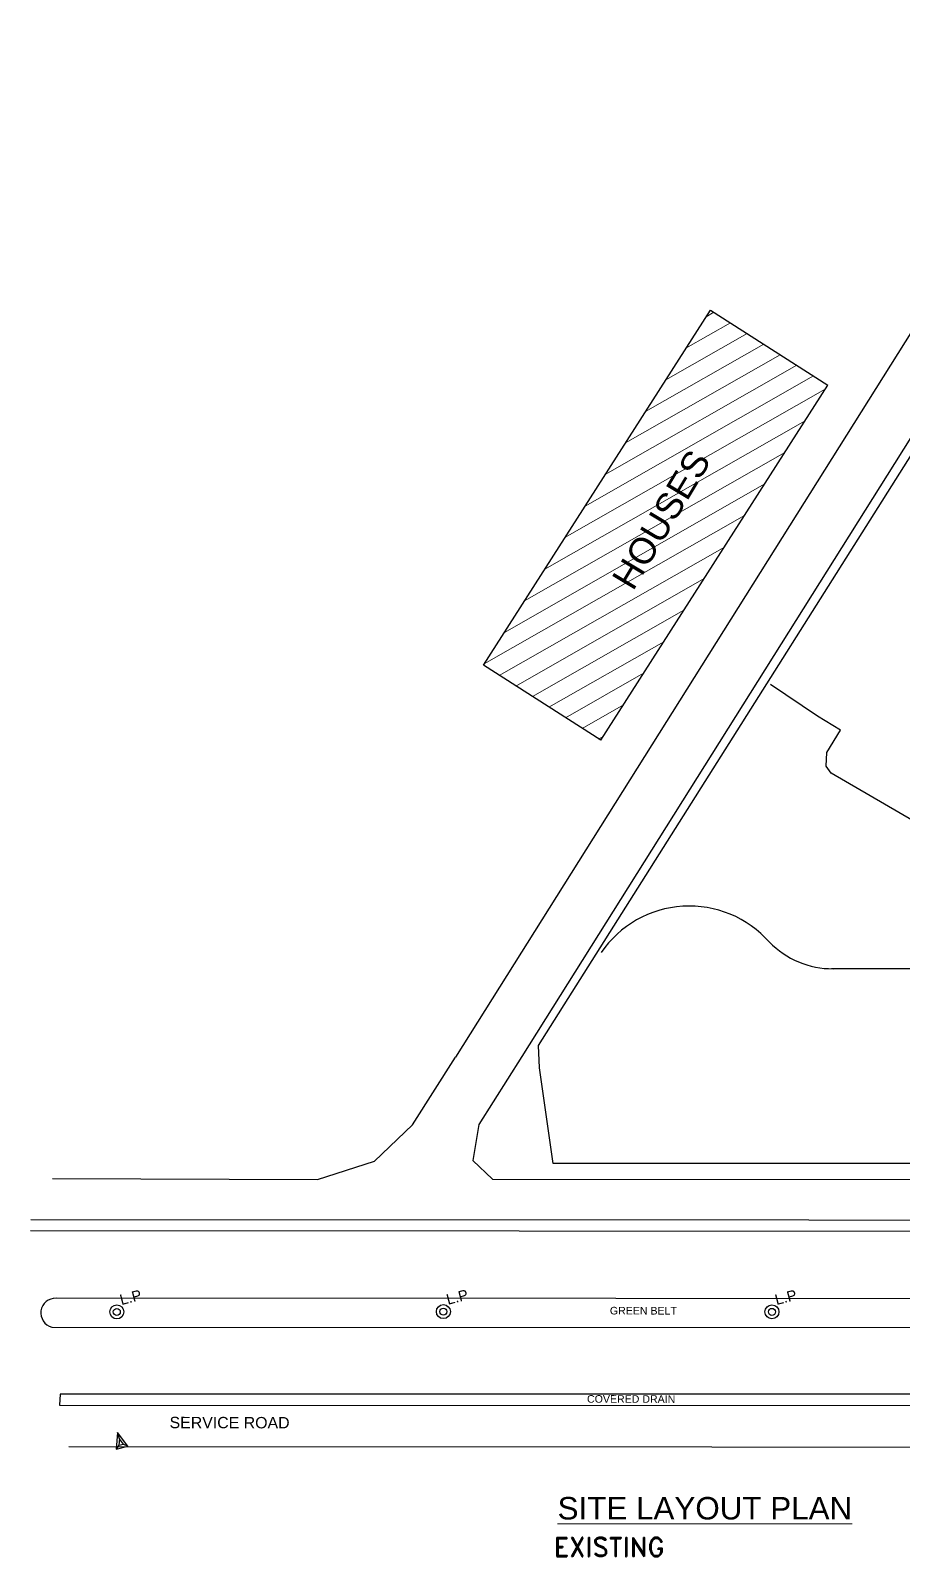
# Model space of a CAD drawing. Header units: inches. Extents: x -110725 to 51121, y 8404 to 44825.
# Drawn here: x -110725 to -106998, y 18625 to 25147 of the extents above; entities that cross this region are included whole.
import ezdxf
from ezdxf.enums import TextEntityAlignment as Align

# ---------------------------------------------------------------- set-up
doc = ezdxf.new("R2010")
doc.units = ezdxf.units.IN
doc.header["$LTSCALE"] = 0.1
doc.header["$MEASUREMENT"] = 0
doc.linetypes.add('HIDDEN', pattern=[0.375, 0.25, -0.125])
doc.layers.get('0').update_dxf_attribs({"color": 1, "lineweight": 0})
for name, color, linetype in [('building', 6, 'Continuous'), ('GREEN BELT', 80, 'Continuous'), ('POLE', 7, 'Continuous'), ('road', 8, 'Continuous'), ('SEAL', 7, 'Continuous'), ('TUFF TIL', 6, 'Continuous')]:
    doc.layers.add(name, color=color, linetype=linetype)
doc.layers.add('HATCH', color=5, linetype='Continuous', lineweight=5)
doc.layers.add('TEXT', color=3, linetype='Continuous', lineweight=0)
doc.styles.add('MONOTXT', font='@Arial Unicode MS')
doc.styles.add('ROMAND', font='romand.shx')
doc.styles.get("Standard").update_dxf_attribs({"font": 'arial.ttf'})
doc.styles.add('STYLE10', font='arial.ttf')

# ---------------------------------------------------------------- blocks, each defined once
blk = doc.blocks.new('LP')
at = {"layer": 'POLE', "linetype": 'Continuous'}
for radius in [2.24, 1.12]:
    blk.add_circle((39544.58, 18392.87), radius, dxfattribs=at)
at = {"layer": 'SEAL', "color": 7, "linetype": 'Continuous', "lineweight": 25, "style": 'MONOTXT'}
blk.add_text('L.P', height=3.36, dxfattribs=at).set_placement((39550.06, 18394.6), align=Align.CENTER)
blk = doc.blocks.new('cp')
at = {"color": 1, "linetype": 'Continuous', "lineweight": 25}
for p, q in [((439137.34, 3492505.51, -684.44), (439134.78, 3492498.54, -684.44)), ((439137.4, 3492502.57, -684.44), (439136.43, 3492499.92, -684.44)), ((439140.21, 3492498.54, -684.44), (439137.34, 3492505.51, -684.44)), ((439137.4, 3492502.57, -684.44), (439137.34, 3492505.51, -684.44)), ((439138.49, 3492499.92, -684.44), (439137.4, 3492502.57, -684.44)), ((439136.43, 3492499.92, -684.44), (439134.78, 3492498.54, -684.44)), ((439134.78, 3492498.54, -684.44), (439140.21, 3492498.54, -684.44)), ((439136.43, 3492499.92, -684.44), (439138.49, 3492499.92, -684.44)), ((439138.49, 3492499.92, -684.44), (439140.21, 3492498.54, -684.44))]:
    blk.add_line(p, q, dxfattribs=at)

msp = doc.modelspace()

# ---------------------------------------------------------------- hatches: boundary and pattern name
at = {"layer": 'HATCH', "linetype": 'Continuous'}
h = msp.add_hatch(dxfattribs=at)
h.set_pattern_fill('ANSI31', color=8, scale=595.670875, angle=344.691365036, style=0)
h.set_pattern_definition([(29.691365, (-379106.47, -301062.32), (-36.88154, 64.682871), [])])
h.paths.add_polyline_path([(-107316.99879, 23631.02822), (-107818.86696, 23951.88976), (-108789.52547, 22433.65667), (-108287.6573, 22112.79513)])
h.paths.add_polyline_path([(-108140.21831, 22709.61814), (-107788.4775, 23295.97953), (-107931.10594, 23381.5381), (-108282.84675, 22795.17672)], flags=24)

# ---------------------------------------------------------------- linework, layer by layer
at = {"layer": 'building', "linetype": 'Continuous'}
for points, elevation in [([(-101534.82045, 20500.23911), (-102170.61864, 20500.82781), (-102164.70794, 20304.78943), (-103185.09307, 20304.78943), (-103308.64624, 20430.91845), (-103625.48502, 20430.24295), (-103625.48502, 20430.24295), (-103751.20262, 20304.78943), (-105212.1591, 20320.29695), (-105242.02804, 20428.11378), (-105557.97725, 20425.45463), (-105557.97725, 20425.45463), (-105684.34708, 20304.75515), (-108490.37838, 20304.78943), (-108549.56241, 20712.97723), (-108553.92012, 20808.51593), (-106389.11709, 24236.25584), (-106201.85488, 24287.52208), (-106080.77531, 24472.18844), (-106117.53034, 24671.64802), (-105099.67191, 26327.892)], 1.07221), ([(-107818.86696, 23951.88976), (-107316.99879, 23631.02822)], 1.19134), ([(-108287.28734, 22113.37379), (-107316.99879, 23631.02822)], 1.19134), ([(-108287.91835, 22112.96203), (-108789.52547, 22433.65667)], 0.95307)]:
    msp.add_lwpolyline(points, dxfattribs=dict(at, elevation=elevation))
at = {"layer": 'GREEN BELT', "linetype": 'Continuous'}
msp.add_line((-105841.44461, 21136.61756), (-107301.01917, 21136.61756), dxfattribs=at)
msp.add_lwpolyline([(-106429.20455, 21640.75306), (-106475.33955, 21561.28684, -0.4142135624), (-106557.35366, 21539.52249), (-107302.24718, 21971.97879), (-107323.62509, 22001.84415), (-107321.55791, 22061.13383), (-107263.17999, 22156.49411), (-107361.21323, 22216.14179), (-107562.71336, 22351.43454)], format="xyb", dxfattribs=at)
at = {"layer": 'GREEN BELT', "linetype": 'Continuous', "elevation": 9.88814}
for points in [[(-93473.89511, 19720.07214), (-93873.77196, 19718.56273), (-110615.89053, 19728.30596)], [(-110634.09526, 19605.2996), (-110634.09526, 19605.2996), (-93900.77211, 19600.76217), (-93470.57477, 19604.06309)]]:
    msp.add_lwpolyline(points, dxfattribs=at)
at = {"layer": 'GREEN BELT', "linetype": 'Continuous'}
for centre, radius, start, end in [((-107909.15075, 20947.88705, -55.63566), 456.85539, 41.419890996, 145.634220669), ((-107296.01502, 21515.77768, -48.72588), 379.16376, 224.476360585, 270.251004826), ((-110618.49405, 19665.84096, 9.88814), 62.51923, 87.613319644, 255.549547245)]:
    msp.add_arc(centre, radius, start, end, dxfattribs=at)
at = {"layer": 'road', "linetype": 'Continuous'}
for p, q in [((-110598.58403, 19319.06772), (-110600.54991, 19271.13539)), ((-94024.74122, 19313.07028), (-110598.58403, 19319.06772)), ((-110600.54991, 19271.13539), (-94049.04588, 19265.31596))]:
    msp.add_line(p, q, dxfattribs=at)
for points, elevation in [([(-105284.22228, 26526.16317), (-108908.66949, 20758.75346)], 3.21662), ([(-105010.6424, 26513.70008), (-108624.83327, 20762.23016)], 3.21662), ([(-110631.36273, 20239.84504), (-109499.02336, 20236.09082), (-109255.1588, 20313.57589), (-109092.99217, 20470.14029), (-108908.66949, 20758.75346)], -10.96034), ([(-108624.83327, 20762.23016), (-108624.83327, 20762.23016), (-108808.07948, 20470.45072), (-108834.5544, 20316.82491), (-108751.00142, 20237.24667)], -5.12277), ([(-108751.00142, 20237.24667), (-94796.87667, 20231.50136), (-94809.79489, 20463.11896)], -5.95671), ([(-110723.3034, 20064.86769), (-94097.26441, 20058.02228), (-93806.46279, 20058.33929)], -8.69679), ([(-93713.84551, 20005.33655), (-94016.27591, 20005.60601), (-110725.11821, 20016.35916)], 4.05056), ([(-89633.51184, 19085.14815), (-94068.31092, 19085.13033), (-110561.77238, 19092.66763)], 5.48017)]:
    msp.add_lwpolyline(points, dxfattribs=dict(at, elevation=elevation))
at = {"layer": 'TUFF TIL', "linetype": 'Continuous'}
msp.add_line((-108789.52547, 22433.65667), (-107818.86696, 23951.88976), dxfattribs=at)

# ---------------------------------------------------------------- block references
at = {"layer": 'building', "linetype": 'Continuous', "xscale": 13.33677428358637, "yscale": 13.33677428358637, "zscale": 13.33677428358637, "rotation": 14.69136503644292}
for p in [(-558299.13572, -351366.14471, 14.89177), (-556903.32086, -351364.86348, 14.77264), (-555498.78229, -351365.85199, 15.01091)]:
    msp.add_blockref('LP', p, dxfattribs=at)
at = {"layer": 'SEAL', "linetype": 'HIDDEN', "xscale": 9.69466234913073, "yscale": 9.69466234913073, "zscale": 9.69466234913073, "rotation": 14.69136503644292}
msp.add_blockref('cp', (4358515.41889, -33812231.33133, -5515.07575), dxfattribs=at)

# ---------------------------------------------------------------- texts
at = {"layer": 'TEXT', "color": 7, "linetype": 'Continuous', "lineweight": 25}
for s, height, rotation, p in [('HOUSES', 110.881605, 59.041705892, (-108149.72995, 22747.64931)), ('GREEN BELT', 32.407771, 359.886982453, (-108248.71116, 19659.20538)), ('COVERED DRAIN', 32.4077714, 359.886982453, (-108346.36121, 19281.96481)), ('SERVICE ROAD', 48.6116571, 359.886982453, (-110130.81489, 19173.05558))]:
    msp.add_text(s, height=height, rotation=rotation, dxfattribs=at).set_placement(p)
at = {"layer": 'TEXT'}
for s, height, style, p in [('%%USITE LAYOUT PLAN', 96, 'STYLE10', (-108472.15109, 18782.93678, 37.289)), ('EXISTING', 80.64, 'ROMAND', (-108488.60493, 18624.69649, 37.289))]:
    msp.add_text(s, height=height, dxfattribs=dict(at, style=style)).set_placement(p)

doc.saveas('drawing.dxf')
